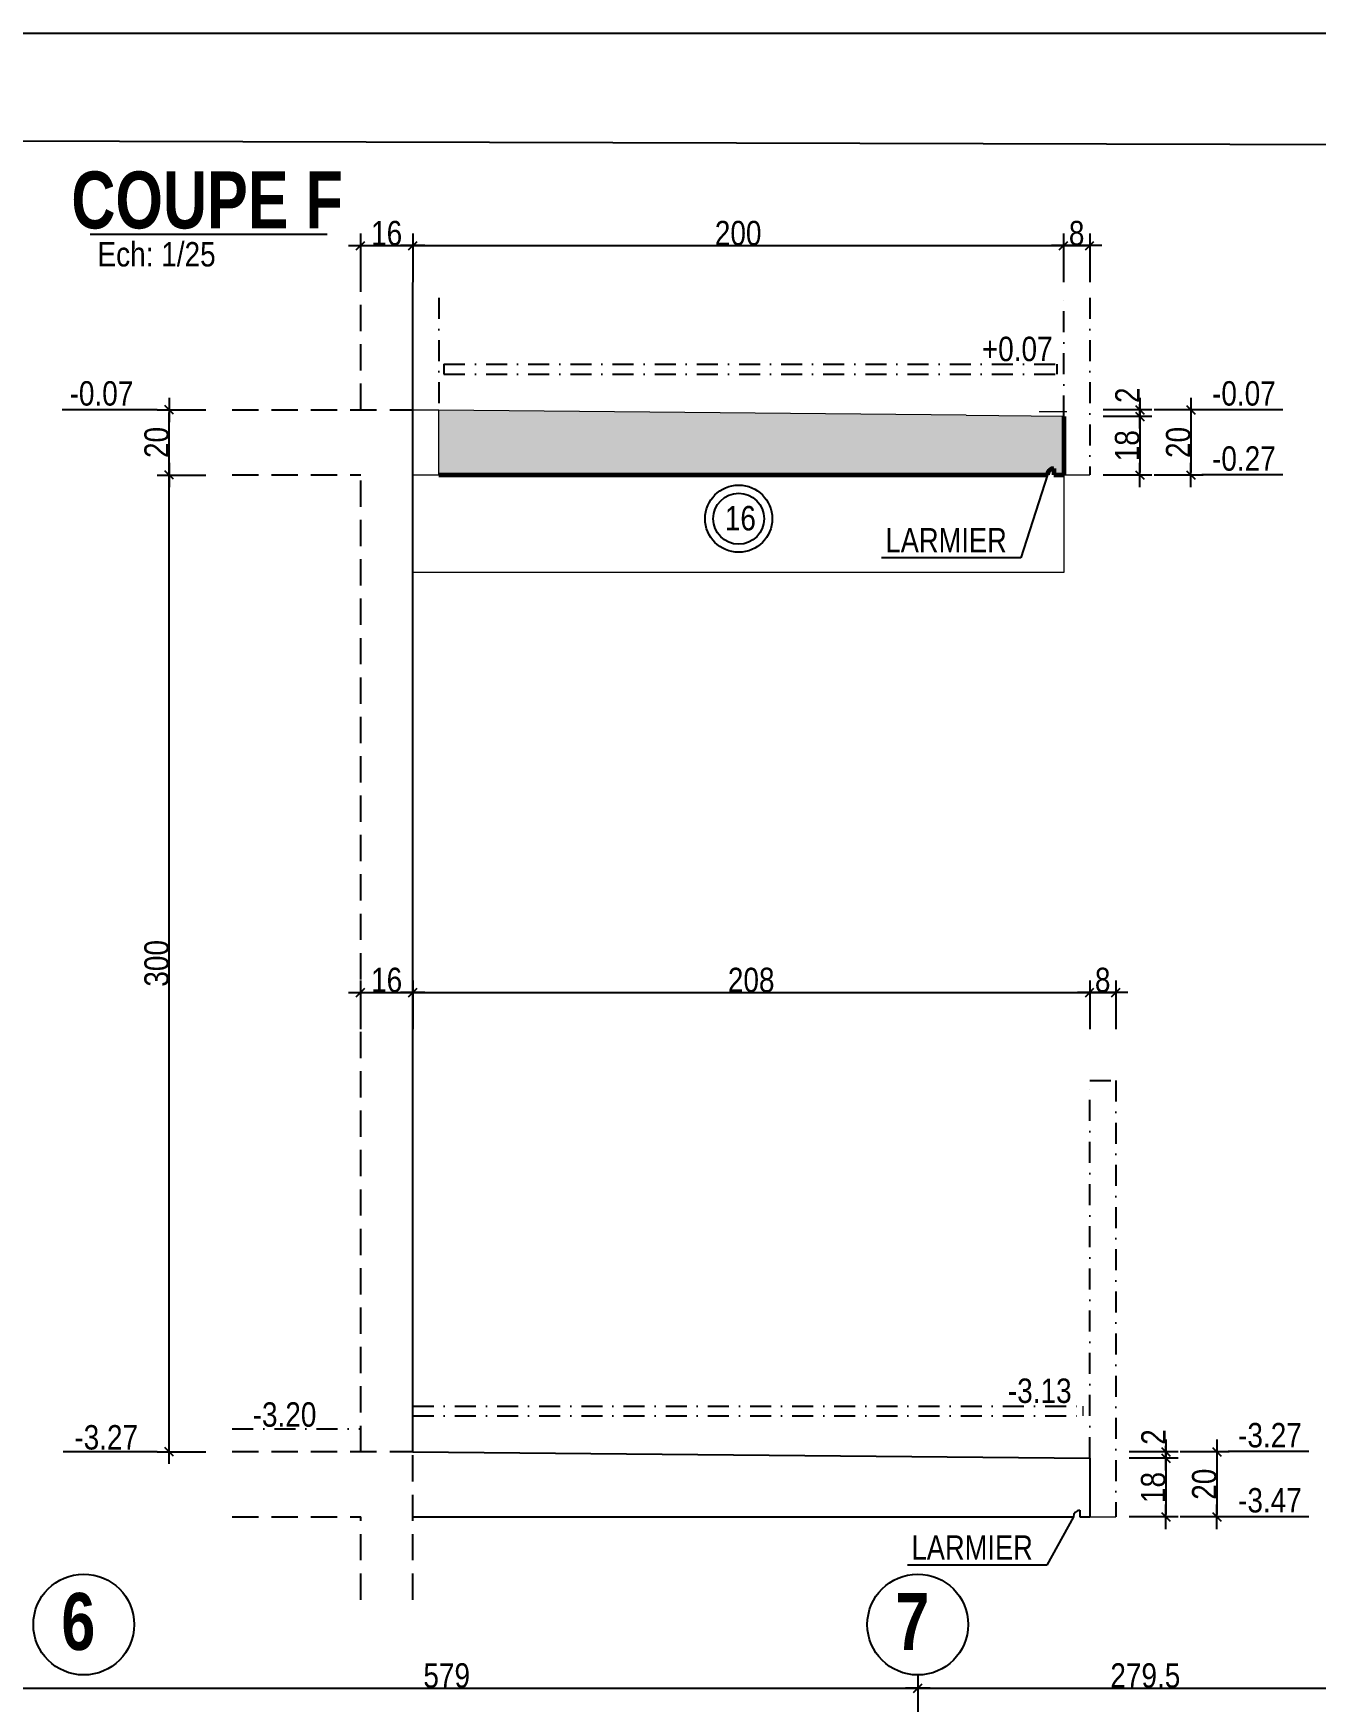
# Model space of a CAD drawing. Header units: centimetres. Extents: x 13865 to 22908, y -23237 to -19037.
# Drawn here: x 20102 to 20890, y -20062 to -19037 of the extents above; entities that cross this region are included whole.
import ezdxf
from ezdxf.enums import TextEntityAlignment as Align

# ---------------------------------------------------------------- set-up
doc = ezdxf.new("R2010")
doc.units = ezdxf.units.CM
doc.header["$LTSCALE"] = 25.4
doc.header["$PDMODE"] = 1
doc.header["$PDSIZE"] = -2
doc.linetypes.add('CACHEX2', pattern=[19.05, 12.7, -6.35])
doc.linetypes.add('TIRETPTX2', pattern=[50.8, 25.4, -12.7, 0, -12.7])
for name, color, linetype in [('01_cote_gen', 4, 'Continuous'), ('01_linteaux', 2, 'Continuous'), ('01_murs_sup', 2, 'CACHEX2'), ('01_texte', 230, 'Continuous'), ('AA_COTES', 2, 'Continuous')]:
    doc.layers.add(name, color=color, linetype=linetype)
doc.layers.add('01_murs_coup', color=5, linetype='Continuous', lineweight=60)
doc.layers.add('01_tram_axes', color=2, linetype='TIRETPTX2', lineweight=9)
doc.styles.add('ARIAL NA', font='ARIALN.TTF')
doc.styles.add('impact', font='impact.ttf')
doc.styles.add('MATTE_TXT', font='arial.ttf')
doc.styles.add('STYLE2', font='ARIALN.TTF')
doc.dimstyles.new('JB25', dxfattribs={"dimscale": 0.1, "dimtxt": 150, "dimasz": 15, "dimexe": 0.1, "dimexo": 0.1, "dimgap": 0.09, "dimtad": 1, "dimdec": 1, "dimlfac": 0.5, "dimdsep": 46, "dimtxsty": 'STYLE2', "dimblk1": 'BOND_G', "dimblk2": 'BOND_D', "dimsah": 1, "dimcen": 1.5, "dimdle": 0.01, "dimse1": 1, "dimse2": 1, "dimclrd": 4, "dimclre": 2, "dimclrt": 6, "dimazin": 2, "dimtfac": 2.333333, "dimtdec": 1, "dimtix": 1, "dimtmove": 2, "dimatfit": 3, "dimldrblk": 'BOND_G', "dimfxl": 1, "dimtolj": 1, "dimtzin": 0, "dimarcsym": 0})
doc.dimstyles.new('JB50', dxfattribs={"dimscale": 0.1, "dimtxt": 150, "dimasz": 15, "dimexe": 0.1, "dimexo": 0.1, "dimgap": 0.09, "dimtad": 1, "dimdec": 1, "dimdsep": 46, "dimtxsty": 'STYLE2', "dimblk1": 'BOND_G', "dimblk2": 'BOND_D', "dimsah": 1, "dimcen": 1.5, "dimdle": 0.01, "dimse1": 1, "dimse2": 1, "dimclrd": 4, "dimclre": 2, "dimclrt": 6, "dimazin": 2, "dimtfac": 2.333333, "dimtdec": 1, "dimtix": 1, "dimtmove": 2, "dimatfit": 3, "dimldrblk": 'BOND_G', "dimfxl": 1, "dimtolj": 1, "dimtzin": 0, "dimarcsym": 0})

# ---------------------------------------------------------------- blocks, each defined once
blk = doc.blocks.new('BOND_G')
at = {"layer": 'AA_COTES', "color": 0}
for p, q in [((0, -5), (0, 15)), ((5, 0), (-5, 0)), ((1.77, 1.77), (-1.77, -1.77))]:
    blk.add_line(p, q, dxfattribs=at)
blk = doc.blocks.new('BOND_D')
at = {"layer": 'AA_COTES', "color": 0}
for p, q in [((5, 0), (-5, 0)), ((-1.77, -1.77), (1.77, 1.77)), ((0, 5), (0, -15))]:
    blk.add_line(p, q, dxfattribs=at)
blk = doc.blocks.new('*D520')
at = {"layer": '01_cote_gen', "color": 4, "lineweight": -2, "ltscale": 0.1, "transparency": 16777216}
blk.add_line((20829.3, -19909.7), (20829.3, -19946.7), dxfattribs=at)
at = {"layer": 'Defpoints', "color": 0, "ltscale": 0.1, "transparency": 16777216}
for p in [(20294.8, -19908.2), (20334, -19948.2), (20829.3, -19948.2)]:
    blk.add_point(p, dxfattribs=at)
at = {"layer": '01_cote_gen', "color": 4, "lineweight": -2, "ltscale": 0.1, "transparency": 16777216, "xscale": 1.5, "yscale": 1.5, "zscale": 1.5}
for name, p, rotation in [('BOND_G', (20829.3, -19908.2), 90), ('BOND_D', (20829.3, -19948.2), 270)]:
    blk.add_blockref(name, p, dxfattribs=dict(at, rotation=rotation))
at = {"layer": '01_cote_gen', "color": 6, "ltscale": 0.1, "transparency": 16777216, "insert": (20821.6, -19928.2), "char_height": 15, "attachment_point": 5, "rotation": 90, "style": 'STYLE2'}
blk.add_mtext('\\A1;20', dxfattribs=at)
blk = doc.blocks.new('*D521')
at = {"layer": '01_cote_gen', "color": 4, "lineweight": -2, "ltscale": 0.1, "transparency": 16777216}
blk.add_line((20797.9, -19913.7), (20797.9, -19946.7), dxfattribs=at)
at = {"layer": 'Defpoints', "color": 0, "ltscale": 0.1, "transparency": 16777216}
for p in [(20782.8, -19912.2), (20726.8, -19948.2), (20797.9, -19948.2)]:
    blk.add_point(p, dxfattribs=at)
at = {"layer": '01_cote_gen', "color": 4, "lineweight": -2, "ltscale": 0.1, "transparency": 16777216, "xscale": 1.5, "yscale": 1.5, "zscale": 1.5}
for name, p, rotation in [('BOND_G', (20797.9, -19912.2), 90), ('BOND_D', (20797.9, -19948.2), 270)]:
    blk.add_blockref(name, p, dxfattribs=dict(at, rotation=rotation))
at = {"layer": '01_cote_gen', "color": 6, "ltscale": 0.1, "transparency": 16777216, "insert": (20790.2, -19930.2), "char_height": 15, "attachment_point": 5, "rotation": 90, "style": 'STYLE2'}
blk.add_mtext('\\A1;18', dxfattribs=at)
blk = doc.blocks.new('*D522')
at = {"layer": '01_cote_gen', "color": 4, "lineweight": -2, "ltscale": 0.1, "transparency": 16777216}
blk.add_line((20797.9, -19909.7), (20797.9, -19910.7), dxfattribs=at)
at = {"layer": 'Defpoints', "color": 0, "ltscale": 0.1, "transparency": 16777216}
for p in [(20797.9, -19912.2), (20805.4, -19912.2), (20806.1, -19908.2)]:
    blk.add_point(p, dxfattribs=at)
at = {"layer": '01_cote_gen', "color": 4, "lineweight": -2, "ltscale": 0.1, "transparency": 16777216, "xscale": 1.5, "yscale": 1.5, "zscale": 1.5}
for name, p, rotation in [('BOND_G', (20797.9, -19908.2), 90), ('BOND_D', (20797.9, -19912.2), 270)]:
    blk.add_blockref(name, p, dxfattribs=dict(at, rotation=rotation))
at = {"layer": '01_cote_gen', "color": 6, "ltscale": 0.1, "transparency": 16777216, "insert": (20790.3, -19899.2), "char_height": 15, "attachment_point": 5, "rotation": 90, "style": 'STYLE2'}
blk.add_mtext('\\A1;2', dxfattribs=at)
blk = doc.blocks.new('*D523')
at = {"layer": '01_cote_gen', "color": 4, "lineweight": -2, "ltscale": 0.1, "transparency": 16777216}
blk.add_line((20336.6, -19626.2), (20749.6, -19626.2), dxfattribs=at)
at = {"layer": 'Defpoints', "color": 0, "ltscale": 0.1, "transparency": 16777216}
for p in [(20751.1, -19626.2), (20335.1, -19648.7), (20751.1, -19664)]:
    blk.add_point(p, dxfattribs=at)
at = {"layer": '01_cote_gen', "color": 4, "lineweight": -2, "ltscale": 0.1, "transparency": 16777216, "xscale": 1.5, "yscale": 1.5, "zscale": 1.5, "rotation": 180}
blk.add_blockref('BOND_G', (20335.1, -19626.2), dxfattribs=at)
at = {"layer": '01_cote_gen', "color": 4, "lineweight": -2, "ltscale": 0.1, "transparency": 16777216, "xscale": 1.5, "yscale": 1.5, "zscale": 1.5}
blk.add_blockref('BOND_D', (20751.1, -19626.2), dxfattribs=at)
at = {"layer": '01_cote_gen', "color": 6, "ltscale": 0.1, "transparency": 16777216, "insert": (20543.1, -19618.5), "char_height": 15, "attachment_point": 5, "style": 'STYLE2'}
blk.add_mtext('\\A1;208', dxfattribs=at)
blk = doc.blocks.new('*D524')
at = {"layer": '01_cote_gen', "color": 4, "lineweight": -2, "ltscale": 0.1, "transparency": 16777216}
blk.add_line((20752.6, -19626.2), (20765.6, -19626.2), dxfattribs=at)
at = {"layer": 'Defpoints', "color": 0, "ltscale": 0.1, "transparency": 16777216}
for p in [(20767.1, -19626.2), (20751.1, -19633.7), (20767.1, -19639.2)]:
    blk.add_point(p, dxfattribs=at)
at = {"layer": '01_cote_gen', "color": 4, "lineweight": -2, "ltscale": 0.1, "transparency": 16777216, "xscale": 1.5, "yscale": 1.5, "zscale": 1.5, "rotation": 180}
blk.add_blockref('BOND_G', (20751.1, -19626.2), dxfattribs=at)
at = {"layer": '01_cote_gen', "color": 4, "lineweight": -2, "ltscale": 0.1, "transparency": 16777216, "xscale": 1.5, "yscale": 1.5, "zscale": 1.5}
blk.add_blockref('BOND_D', (20767.1, -19626.2), dxfattribs=at)
at = {"layer": '01_cote_gen', "color": 6, "ltscale": 0.1, "transparency": 16777216, "insert": (20759.1, -19618.5), "char_height": 15, "attachment_point": 5, "style": 'STYLE2'}
blk.add_mtext('\\A1;8', dxfattribs=at)
blk = doc.blocks.new('*D525')
at = {"layer": '01_cote_gen', "color": 4, "lineweight": -2, "ltscale": 200, "transparency": 16777216}
blk.add_line((20304.6, -19626.2), (20333.6, -19626.2), dxfattribs=at)
at = {"layer": 'Defpoints', "color": 0, "ltscale": 200, "transparency": 16777216}
for p in [(20335.1, -19626.2), (20303.1, -19690.7), (20335.1, -19690.7)]:
    blk.add_point(p, dxfattribs=at)
at = {"layer": '01_cote_gen', "color": 4, "lineweight": -2, "ltscale": 200, "transparency": 16777216, "xscale": 1.5, "yscale": 1.5, "zscale": 1.5, "rotation": 180}
blk.add_blockref('BOND_G', (20303.1, -19626.2), dxfattribs=at)
at = {"layer": '01_cote_gen', "color": 4, "lineweight": -2, "ltscale": 200, "transparency": 16777216, "xscale": 1.5, "yscale": 1.5, "zscale": 1.5}
blk.add_blockref('BOND_D', (20335.1, -19626.2), dxfattribs=at)
at = {"layer": '01_cote_gen', "color": 6, "ltscale": 200, "transparency": 16777216, "insert": (20319.1, -19618.5), "char_height": 15, "attachment_point": 5, "style": 'STYLE2'}
blk.add_mtext('\\A1;16', dxfattribs=at)
blk = doc.blocks.new('*D526')
at = {"layer": '01_cote_gen', "color": 4, "lineweight": -2, "ltscale": 0.1, "transparency": 16777216}
blk.add_line((20813.3, -19269.7), (20813.3, -19306.7), dxfattribs=at)
at = {"layer": 'Defpoints', "color": 0, "ltscale": 0.1, "transparency": 16777216}
for p in [(20294.8, -19268.2), (20334, -19308.2), (20813.3, -19308.2)]:
    blk.add_point(p, dxfattribs=at)
at = {"layer": '01_cote_gen', "color": 4, "lineweight": -2, "ltscale": 0.1, "transparency": 16777216, "xscale": 1.5, "yscale": 1.5, "zscale": 1.5}
for name, p, rotation in [('BOND_G', (20813.3, -19268.2), 90), ('BOND_D', (20813.3, -19308.2), 270)]:
    blk.add_blockref(name, p, dxfattribs=dict(at, rotation=rotation))
at = {"layer": '01_cote_gen', "color": 6, "ltscale": 0.1, "transparency": 16777216, "insert": (20805.6, -19288.2), "char_height": 15, "attachment_point": 5, "rotation": 90, "style": 'STYLE2'}
blk.add_mtext('\\A1;20', dxfattribs=at)
blk = doc.blocks.new('*D527')
at = {"layer": '01_cote_gen', "color": 4, "lineweight": -2, "ltscale": 0.1, "transparency": 16777216}
blk.add_line((20781.9, -19273.7), (20781.9, -19306.7), dxfattribs=at)
at = {"layer": 'Defpoints', "color": 0, "ltscale": 0.1, "transparency": 16777216}
for p in [(20766.8, -19272.2), (20710.8, -19308.2), (20781.9, -19308.2)]:
    blk.add_point(p, dxfattribs=at)
at = {"layer": '01_cote_gen', "color": 4, "lineweight": -2, "ltscale": 0.1, "transparency": 16777216, "xscale": 1.5, "yscale": 1.5, "zscale": 1.5}
for name, p, rotation in [('BOND_G', (20781.9, -19272.2), 90), ('BOND_D', (20781.9, -19308.2), 270)]:
    blk.add_blockref(name, p, dxfattribs=dict(at, rotation=rotation))
at = {"layer": '01_cote_gen', "color": 6, "ltscale": 0.1, "transparency": 16777216, "insert": (20774.2, -19290.2), "char_height": 15, "attachment_point": 5, "rotation": 90, "style": 'STYLE2'}
blk.add_mtext('\\A1;18', dxfattribs=at)
blk = doc.blocks.new('*D528')
at = {"layer": '01_cote_gen', "color": 4, "lineweight": -2, "ltscale": 0.1, "transparency": 16777216}
blk.add_line((20781.9, -19269.7), (20781.9, -19270.7), dxfattribs=at)
at = {"layer": 'Defpoints', "color": 0, "ltscale": 0.1, "transparency": 16777216}
for p in [(20781.9, -19272.2), (20789.4, -19272.2), (20790.1, -19268.2)]:
    blk.add_point(p, dxfattribs=at)
at = {"layer": '01_cote_gen', "color": 4, "lineweight": -2, "ltscale": 0.1, "transparency": 16777216, "xscale": 1.5, "yscale": 1.5, "zscale": 1.5}
for name, p, rotation in [('BOND_G', (20781.9, -19268.2), 90), ('BOND_D', (20781.9, -19272.2), 270)]:
    blk.add_blockref(name, p, dxfattribs=dict(at, rotation=rotation))
at = {"layer": '01_cote_gen', "color": 6, "ltscale": 0.1, "transparency": 16777216, "insert": (20774.3, -19259.2), "char_height": 15, "attachment_point": 5, "rotation": 90, "style": 'STYLE2'}
blk.add_mtext('\\A1;2', dxfattribs=at)
blk = doc.blocks.new('*D529')
at = {"layer": '01_cote_gen', "color": 4, "lineweight": -2, "ltscale": 0.1, "transparency": 16777216}
blk.add_line((20185.5, -19906.7), (20185.5, -19309.7), dxfattribs=at)
at = {"layer": 'Defpoints', "color": 0, "ltscale": 0.1, "transparency": 16777216}
for p in [(20185.5, -19308.2), (20262.1, -19308.2), (20276.1, -19908.2)]:
    blk.add_point(p, dxfattribs=at)
at = {"layer": '01_cote_gen', "color": 4, "lineweight": -2, "ltscale": 0.1, "transparency": 16777216, "xscale": 1.5, "yscale": 1.5, "zscale": 1.5}
for name, p, rotation in [('BOND_D', (20185.5, -19308.2), 90), ('BOND_G', (20185.5, -19908.2), 270)]:
    blk.add_blockref(name, p, dxfattribs=dict(at, rotation=rotation))
at = {"layer": '01_cote_gen', "color": 6, "ltscale": 0.1, "transparency": 16777216, "insert": (20177.8, -19608.2), "char_height": 15, "attachment_point": 5, "rotation": 90, "style": 'STYLE2'}
blk.add_mtext('\\A1;300', dxfattribs=at)
blk = doc.blocks.new('*D530')
at = {"layer": '01_cote_gen', "color": 4, "lineweight": -2, "transparency": 16777216}
blk.add_line((20336.6, -19167.3), (20733.6, -19167.3), dxfattribs=at)
at = {"layer": 'Defpoints', "color": 0, "transparency": 16777216}
for p in [(20735.1, -19167.3), (20735.1, -19199.4), (20335.1, -19289.2)]:
    blk.add_point(p, dxfattribs=at)
at = {"layer": '01_cote_gen', "color": 4, "lineweight": -2, "transparency": 16777216, "xscale": 1.5, "yscale": 1.5, "zscale": 1.5, "rotation": 180}
blk.add_blockref('BOND_G', (20335.1, -19167.3), dxfattribs=at)
at = {"layer": '01_cote_gen', "color": 4, "lineweight": -2, "transparency": 16777216, "xscale": 1.5, "yscale": 1.5, "zscale": 1.5}
blk.add_blockref('BOND_D', (20735.1, -19167.3), dxfattribs=at)
at = {"layer": '01_cote_gen', "color": 6, "transparency": 16777216, "insert": (20535.1, -19159.7), "char_height": 15, "attachment_point": 5, "style": 'STYLE2'}
blk.add_mtext('\\A1;200', dxfattribs=at)
blk = doc.blocks.new('*D531')
at = {"layer": '01_cote_gen', "color": 4, "lineweight": -2, "transparency": 16777216}
blk.add_line((20736.6, -19167.3), (20749.6, -19167.3), dxfattribs=at)
at = {"layer": 'Defpoints', "color": 0, "transparency": 16777216}
for p in [(20735.1, -19174.8), (20751.1, -19167.3), (20751.1, -19199.4)]:
    blk.add_point(p, dxfattribs=at)
at = {"layer": '01_cote_gen', "color": 4, "lineweight": -2, "transparency": 16777216, "xscale": 1.5, "yscale": 1.5, "zscale": 1.5, "rotation": 180}
blk.add_blockref('BOND_G', (20735.1, -19167.3), dxfattribs=at)
at = {"layer": '01_cote_gen', "color": 4, "lineweight": -2, "transparency": 16777216, "xscale": 1.5, "yscale": 1.5, "zscale": 1.5}
blk.add_blockref('BOND_D', (20751.1, -19167.3), dxfattribs=at)
at = {"layer": '01_cote_gen', "color": 6, "transparency": 16777216, "insert": (20743.1, -19159.7), "char_height": 15, "attachment_point": 5, "style": 'STYLE2'}
blk.add_mtext('\\A1;8', dxfattribs=at)
blk = doc.blocks.new('*D532')
at = {"layer": '01_cote_gen', "color": 4, "lineweight": -2, "transparency": 16777216}
blk.add_line((20185.5, -19306.7), (20185.5, -19269.7), dxfattribs=at)
at = {"layer": 'Defpoints', "color": 0, "transparency": 16777216}
for p in [(20185.5, -19268.2), (20272.1, -19268.2), (20272.1, -19308.2)]:
    blk.add_point(p, dxfattribs=at)
at = {"layer": '01_cote_gen', "color": 4, "lineweight": -2, "transparency": 16777216, "xscale": 1.5, "yscale": 1.5, "zscale": 1.5}
for name, p, rotation in [('BOND_D', (20185.5, -19268.2), 90), ('BOND_G', (20185.5, -19308.2), 270)]:
    blk.add_blockref(name, p, dxfattribs=dict(at, rotation=rotation))
at = {"layer": '01_cote_gen', "color": 6, "transparency": 16777216, "insert": (20177.8, -19288.2), "char_height": 15, "attachment_point": 5, "rotation": 90, "style": 'STYLE2'}
blk.add_mtext('\\A1;20', dxfattribs=at)
blk = doc.blocks.new('*D533')
at = {"layer": '01_cote_gen', "color": 4, "lineweight": -2, "transparency": 16777216}
blk.add_line((20304.6, -19167.3), (20333.6, -19167.3), dxfattribs=at)
at = {"layer": 'Defpoints', "color": 0, "transparency": 16777216}
for p in [(20335.1, -19167.3), (20303.1, -19187.5), (20335.1, -19187.5)]:
    blk.add_point(p, dxfattribs=at)
at = {"layer": '01_cote_gen', "color": 4, "lineweight": -2, "transparency": 16777216, "xscale": 1.5, "yscale": 1.5, "zscale": 1.5, "rotation": 180}
blk.add_blockref('BOND_G', (20303.1, -19167.3), dxfattribs=at)
at = {"layer": '01_cote_gen', "color": 4, "lineweight": -2, "transparency": 16777216, "xscale": 1.5, "yscale": 1.5, "zscale": 1.5}
blk.add_blockref('BOND_D', (20335.1, -19167.3), dxfattribs=at)
at = {"layer": '01_cote_gen', "color": 6, "transparency": 16777216, "insert": (20319.1, -19159.7), "char_height": 15, "attachment_point": 5, "style": 'STYLE2'}
blk.add_mtext('\\A1;16', dxfattribs=at)
blk = doc.blocks.new('*D815')
at = {"layer": '01_cote_gen', "color": 4, "lineweight": -2, "transparency": 16777216}
blk.add_line((20068, -20053.4), (20644, -20053.4), dxfattribs=at)
at = {"layer": 'Defpoints', "color": 0, "transparency": 16777216}
for p in [(20645.5, -20053.4), (20066.5, -20139.5), (20645.5, -20139.5)]:
    blk.add_point(p, dxfattribs=at)
at = {"layer": '01_cote_gen', "color": 4, "lineweight": -2, "transparency": 16777216, "xscale": 1.5, "yscale": 1.5, "zscale": 1.5, "rotation": 180}
blk.add_blockref('BOND_G', (20066.5, -20053.4), dxfattribs=at)
at = {"layer": '01_cote_gen', "color": 4, "lineweight": -2, "transparency": 16777216, "xscale": 1.5, "yscale": 1.5, "zscale": 1.5}
blk.add_blockref('BOND_D', (20645.5, -20053.4), dxfattribs=at)
at = {"layer": '01_cote_gen', "color": 6, "transparency": 16777216, "insert": (20356, -20045.8), "char_height": 15, "attachment_point": 5, "style": 'STYLE2'}
blk.add_mtext('\\A1;579', dxfattribs=at)
blk = doc.blocks.new('*D817')
at = {"layer": '01_cote_gen', "color": 4, "lineweight": -2, "transparency": 16777216}
blk.add_line((20647, -20053.4), (20923.6, -20053.4), dxfattribs=at)
at = {"layer": 'Defpoints', "color": 0, "transparency": 16777216}
for p in [(20925.1, -20053.4), (20645.5, -20065.5), (20925.1, -20065.5)]:
    blk.add_point(p, dxfattribs=at)
at = {"layer": '01_cote_gen', "color": 4, "lineweight": -2, "transparency": 16777216, "xscale": 1.5, "yscale": 1.5, "zscale": 1.5, "rotation": 180}
blk.add_blockref('BOND_G', (20645.5, -20053.4), dxfattribs=at)
at = {"layer": '01_cote_gen', "color": 4, "lineweight": -2, "transparency": 16777216, "xscale": 1.5, "yscale": 1.5, "zscale": 1.5}
blk.add_blockref('BOND_D', (20925.1, -20053.4), dxfattribs=at)
at = {"layer": '01_cote_gen', "color": 6, "transparency": 16777216, "insert": (20785.3, -20045.8), "char_height": 15, "attachment_point": 5, "style": 'STYLE2'}
blk.add_mtext('\\A1;279.5', dxfattribs=at)

msp = doc.modelspace()

# ---------------------------------------------------------------- hatches: boundary and pattern name
at = {"layer": '01_linteaux'}
h = msp.add_hatch(dxfattribs=at)
h.set_pattern_fill('DOTS', color=256, scale=3)
h.paths.add_polyline_path([(19937.83, -19271.99), (19877.83, -19271.39), (19873.83, -19295.99), (19533.83, -19295.99), (19533.83, -19308.18), (19927.83, -19308.18, -0.4142136), (19931.83, -19304.18), (19931.83, -19308.18), (19937.83, -19308.18)])
h.paths.add_polyline_path([(20735.13, -19271.99), (20675.13, -19271.39), (20351.13, -19268.37), (20351.13, -19308.18), (20725.13, -19308.18, -0.4142136), (20729.13, -19304.18), (20729.13, -19308.18), (20735.13, -19308.18)])

# ---------------------------------------------------------------- linework, layer by layer
at = {"layer": '01_cote_gen'}
msp.add_line((22907.91, -19036.88), (14000.35, -19036.88), dxfattribs=at)
at = {"layer": '01_linteaux', "ltscale": 0.1}
for p, q in [((20335.13, -19268.35), (20335.13, -19189.87)), ((20335.13, -19454.18), (20335.13, -19268.18)), ((20335.13, -19908.35), (20335.13, -19454.18)), ((20335.13, -19908.35), (20751.13, -19912.18)), ((20751.13, -19912.18), (20751.13, -19948.18)), ((20335.13, -19948.18), (20741.13, -19948.18)), ((20745.13, -19944.18), (20745.13, -19948.18)), ((20745.13, -19948.18), (20751.13, -19948.18))]:
    msp.add_line(p, q, dxfattribs=at)
at = {"layer": '01_linteaux', "linetype": 'TIRETPTX2', "ltscale": 0.02}
for p, q in [((20351.13, -19199.4), (20351.13, -19268.37)), ((20735.13, -19272.18), (20735.13, -19199.4)), ((20751.13, -19199.4), (20751.13, -19308.18)), ((20354.27, -19240.18), (20731.13, -19240.18)), ((20354.27, -19240.18), (20354.27, -19246.18)), ((20354.27, -19246.18), (20731.13, -19246.18)), ((20731.13, -19246.18), (20731.13, -19240.18)), ((20751.13, -19912.18), (20751.13, -19680.18)), ((20751.13, -19680.18), (20767.13, -19680.18)), ((20767.13, -19680.18), (20767.13, -19948.18)), ((20335.13, -19880.18), (20747.13, -19880.18)), ((20335.13, -19886.18), (20747.13, -19886.18)), ((20224.18, -19894.18), (20303.13, -19894.18))]:
    msp.add_line(p, q, dxfattribs=at)
at = {"layer": '01_linteaux', "lineweight": 0}
for p, q in [((20735.13, -19308.18), (20735.13, -19367.99)), ((20735.13, -19367.99), (20335.13, -19367.99))]:
    msp.add_line(p, q, dxfattribs=at)
at = {"layer": '01_linteaux', "ltscale": 0.1}
msp.add_arc((20745.13, -19948.18), 4, 90, 180, dxfattribs=at)
at = {"layer": '01_murs_coup', "linetype": 'Continuous', "lineweight": 5}
for p in [(20675.13, -19271.39), (20351.13, -19308.18)]:
    msp.add_line(p, (20351.13, -19268.37), dxfattribs=at)
at = {"layer": '01_murs_coup', "linetype": 'Continuous', "lineweight": 0}
msp.add_line((20675.13, -19271.39), (20735.13, -19271.99), dxfattribs=at)
at = {"layer": '01_murs_coup'}
for p, q in [((20735.13, -19272.18), (20735.13, -19308.18)), ((20351.13, -19308.18), (20725.13, -19308.18)), ((20729.13, -19304.18), (20729.13, -19308.18)), ((20729.13, -19308.18), (20735.13, -19308.18))]:
    msp.add_line(p, q, dxfattribs=at)
msp.add_arc((20729.13, -19308.18), 4, 90, 180, dxfattribs=at)
at = {"layer": '01_murs_sup', "ltscale": 0.05}
for p, q in [((20303.13, -19268.18), (20303.13, -19187.52)), ((20224.18, -19268.18), (20335.13, -19268.18)), ((20224.18, -19308.18), (20303.13, -19308.18)), ((20303.13, -19908.35), (20303.13, -19308.18)), ((20224.18, -19908.18), (20335.13, -19908.18)), ((20335.13, -19999.14), (20335.13, -19908.18)), ((20224.18, -19948.18), (20303.13, -19948.18)), ((20303.13, -19999.14), (20303.13, -19948.18))]:
    msp.add_line(p, q, dxfattribs=at)
at = {"layer": '01_texte'}
for p, q in [((22857.91, -19110.66), (14050.35, -19086.45)), ((20136.93, -19160.31), (20282.54, -19160.31)), ((20178, -19268.18), (20119.67, -19268.18)), ((20869.84, -19268.18), (20820.12, -19268.18)), ((20725.13, -19308.18), (20708.77, -19359.12)), ((20869.84, -19308.18), (20820.12, -19308.18)), ((20708.77, -19359.12), (20623.25, -19359.12)), ((20120.41, -19908.18), (20178, -19908.18)), ((20885.84, -19908.18), (20836.12, -19908.18)), ((20741.13, -19948.18), (20724.77, -19977.97)), ((20885.84, -19948.18), (20836.12, -19948.18)), ((20724.77, -19977.97), (20639.25, -19977.97))]:
    msp.add_line(p, q, dxfattribs=at)
for centre, radius in [((20535.42, -19335.04), 20.63), ((20535.42, -19335.04), 15.66), ((20132.97, -20014.38), 30.98), ((20645.45, -20014.38), 30.98)]:
    msp.add_circle(centre, radius, dxfattribs=at)
at = {"layer": '01_tram_axes', "ltscale": 0.5}
for p, q in [((20351.13, -19268.37), (20335.13, -19268.37)), ((20737.13, -19269.29), (20720.14, -19269.29)), ((20335.13, -19308.18), (20351.13, -19308.18)), ((20735.13, -19308.18), (20751.13, -19308.18)), ((20747.13, -19886.18), (20747.13, -19880.18)), ((20751.13, -19948.18), (20767.13, -19948.18))]:
    msp.add_line(p, q, dxfattribs=at)

# ---------------------------------------------------------------- texts
at = {"layer": '01_texte', "style": 'impact'}
msp.add_text('COUPE F', height=35, dxfattribs=at).set_placement((20208.75, -19139.21), align=Align.MIDDLE)
at = {"layer": '01_texte'}
for s, style, p in [('Ech: 1/25', 'STYLE2', (20141.41, -19180.09)), ('+0.07', 'ARIAL NA', (20684.84, -19238.25)), ('-0.07', 'ARIAL NA', (20124.26, -19265.56)), ('-0.07', 'ARIAL NA', (20826.3, -19265.56)), ('-0.27', 'ARIAL NA', (20826.3, -19305.56)), ('16', 'STYLE2', (20526.89, -19342.23)), ('-3.13', 'ARIAL NA', (20700.84, -19878.25)), ('-3.20', 'ARIAL NA', (20236.76, -19892.87)), ('-3.27', 'ARIAL NA', (20127.18, -19906.87)), ('-3.27', 'ARIAL NA', (20842.3, -19905.56)), ('-3.47', 'ARIAL NA', (20842.3, -19945.56))]:
    msp.add_text(s, height=15, dxfattribs=dict(at, style=style)).set_placement(p)
at = {"layer": '01_texte', "style": 'MATTE_TXT', "width": 0.8}
for p in [(20662.92, -19360.28), (20678.92, -19979.13)]:
    msp.add_text('LARMIER', height=15, dxfattribs=at).set_placement(p, align=Align.BOTTOM_CENTER)
at = {"layer": '01_texte', "style": 'impact'}
for s, p in [('6', (20129.63, -20012.5)), ('7', (20642.12, -20012.5))]:
    msp.add_text(s, height=35, dxfattribs=at).set_placement(p, align=Align.MIDDLE_CENTER)

# ---------------------------------------------------------------- dimensions: what is measured, and where the dimension line sits
at = {"layer": '01_cote_gen'}
for base, p1, p2, dimstyle, picture, middle in [((20335.13, -19167.34), (20303.13, -19187.52), (20335.13, -19187.52), 'JB25', '*D533', (20319.13, -19159.67)), ((20735.13, -19167.34), (20335.13, -19289.19), (20735.13, -19199.4), 'JB25', '*D530', (20535.13, -19159.67)), ((20751.13, -19167.34), (20735.13, -19174.84), (20751.13, -19199.4), 'JB25', '*D531', (20743.13, -19159.67)), ((20645.54, -20053.44), (20066.54, -20139.5), (20645.54, -20139.49), 'JB50', '*D815', (20356.04, -20045.78)), ((20925.05, -20053.44), (20645.54, -20065.52), (20925.05, -20065.52), 'JB50', '*D817', (20785.29, -20045.78))]:
    dim = msp.add_linear_dim(base=base, p1=p1, p2=p2, dimstyle=dimstyle, dxfattribs=at)
    dim.commit()
    dim.dimension.update_dxf_attribs({"geometry": picture, "text_midpoint": middle})
at = {"layer": '01_cote_gen', "ltscale": 0.1}
for base, p1, p2, picture, middle in [((20781.88, -19272.18), (20790.12, -19268.18), (20789.38, -19272.18), '*D528', (20774.34, -19259.18)), ((20797.88, -19912.18), (20806.12, -19908.18), (20805.38, -19912.18), '*D522', (20790.34, -19899.18))]:
    dim = msp.add_linear_dim(base=base, p1=p1, p2=p2, angle=90, dimstyle='JB25', dxfattribs=at)
    dim.commit()
    dim.dimension.update_dxf_attribs({"geometry": picture, "text_midpoint": middle, "dimtype": 160})
at = {"layer": '01_cote_gen'}
dim = msp.add_linear_dim(base=(20185.5, -19268.18), p1=(20272.13, -19308.18), p2=(20272.13, -19268.18), angle=90, dimstyle='JB25', dxfattribs=at)
dim.commit()
dim.dimension.update_dxf_attribs({"geometry": '*D532', "text_midpoint": (20177.83, -19288.18)})
at = {"layer": '01_cote_gen', "ltscale": 0.1}
for base, p1, p2, picture, middle in [((20813.29, -19308.18), (20294.78, -19268.18), (20333.99, -19308.18), '*D526', (20805.62, -19288.18)), ((20781.88, -19308.18), (20766.81, -19272.18), (20710.78, -19308.18), '*D527', (20774.21, -19290.18)), ((20185.5, -19308.18), (20276.05, -19908.18), (20262.05, -19308.18), '*D529', (20177.83, -19608.18)), ((20829.29, -19948.18), (20294.78, -19908.18), (20333.99, -19948.18), '*D520', (20821.62, -19928.18)), ((20797.88, -19948.18), (20782.81, -19912.18), (20726.78, -19948.18), '*D521', (20790.21, -19930.18))]:
    dim = msp.add_linear_dim(base=base, p1=p1, p2=p2, angle=90, dimstyle='JB25', dxfattribs=at)
    dim.commit()
    dim.dimension.update_dxf_attribs({"geometry": picture, "text_midpoint": middle})
at = {"layer": '01_cote_gen', "ltscale": 200}
dim = msp.add_linear_dim(base=(20335.13, -19626.2), p1=(20303.13, -19690.74), p2=(20335.13, -19690.74), dimstyle='JB25', dxfattribs=at)
dim.commit()
dim.dimension.update_dxf_attribs({"geometry": '*D525', "text_midpoint": (20319.13, -19618.54)})
at = {"layer": '01_cote_gen', "ltscale": 0.1}
for base, p1, p2, picture, middle in [((20751.13, -19626.2), (20335.13, -19648.7), (20751.13, -19664.01), '*D523', (20543.13, -19618.54)), ((20767.13, -19626.2), (20751.13, -19633.7), (20767.13, -19639.22), '*D524', (20759.13, -19618.54))]:
    dim = msp.add_linear_dim(base=base, p1=p1, p2=p2, dimstyle='JB25', dxfattribs=at)
    dim.commit()
    dim.dimension.update_dxf_attribs({"geometry": picture, "text_midpoint": middle})

doc.saveas('drawing.dxf')
